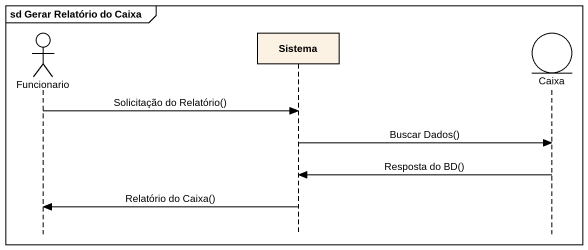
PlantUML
@startuml
mainframe sd Gerar Relatório do Caixa
hide footbox
actor Funcionario
participant Sistema
entity Caixa

Funcionario -> Sistema : Solicitação do Relatório()
Sistema -> Caixa : Buscar Dados()
Caixa -> Sistema : Resposta do BD()
Sistema -> Funcionario : Relatório do Caixa()
@enduml
